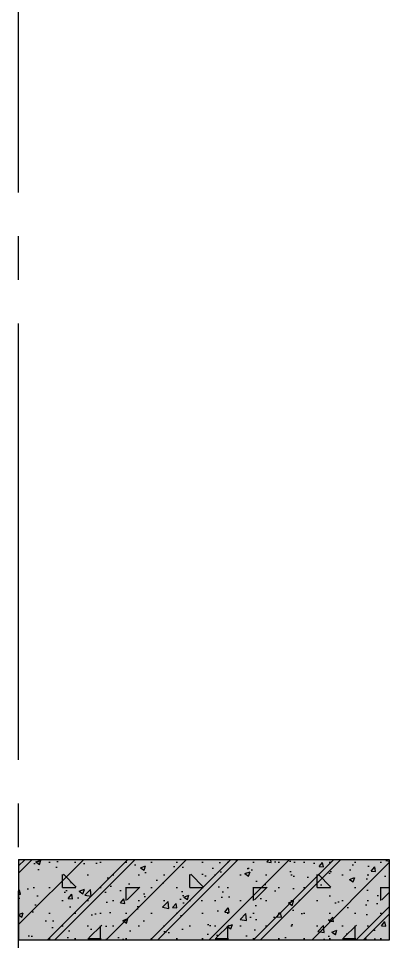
# Model space of a CAD drawing. Header units: millimetres. Extents: x 379264 to 1158416, y -283062 to 356890.
# Drawn here: x 416711 to 419261, y 218980 to 225323 of the extents above; entities that cross this region are included whole.
import ezdxf
from ezdxf.enums import TextEntityAlignment as Align

# ---------------------------------------------------------------- set-up
doc = ezdxf.new("R2010")
doc.units = ezdxf.units.MM
doc.linetypes.add('MB_Luoi truc$0$Center101', pattern=[13, 10, -1, 1, -1])
for name, color, linetype in [('mb_cot ham 2$0$Concrete Hatch', 218, 'Continuous'), ('mb_cot ham 2$0$Concrete Line', 6, 'Continuous'), ('mb_cot ham 2$0$Concrete Solid', 216, 'Continuous'), ('MB_Luoi truc$0$Grid', 34, 'Continuous'), ('MB_Luoi truc$0$Grid Line', 251, 'MB_Luoi truc$0$Center101')]:
    doc.layers.add(name, color=color, linetype=linetype)
doc.styles.add('MB_Luoi truc$0$Grid A-F$0$VNI-HelveCB', font='VHELVCB_0.TTF')

# ---------------------------------------------------------------- blocks, each defined once
blk = doc.blocks.new('*U1597')
at = {"layer": 'MB_Luoi truc$0$Grid Line'}
blk.add_line((0, 0), (0, 631), dxfattribs=at)
at = {"layer": 'MB_Luoi truc$0$Grid', "lineweight": -2, "style": 'MB_Luoi truc$0$Grid A-F$0$VNI-HelveCB'}
for tag, p in [('GRIDSUB', (0, 640)), ('GRID', (0, -9))]:
    blk.add_attdef(tag, text='', height=5, dxfattribs=at).set_placement(p, align=Align.MIDDLE)
blk = doc.blocks.new('*U1624')
at = {"layer": 'mb_cot ham 2$0$Concrete Hatch'}
h = blk.add_hatch(dxfattribs=at)
h.set_pattern_fill('CONCRETE', color=256, scale=50, style=0, pattern_type=2)
h.set_pattern_definition([(45, (1999.999999999913, -99.99999999999983), (-176.7766952966369, 176.7766952966369), []), (45, (1999.999999999913, -49.99999999999983), (-353.5533905932737, 353.5533905932738), []), (49.99999999999999, (1999.999999999913, -99.99999999999983), (358.6300913003767, -31.37606749129755), [37.5, -412.5]), (355, (1999.999999999913, -99.99999999999983), (-69.3756668065, 376.0960668500059), [30, -330]), (100.4514, (2029.885839999913, -102.6146699999998), (289.2546908570108, 344.7197710304768), [31.870095, -350.571056]), (46.18420000000001, (1999.999999999913, 1.70530256582424e-13), (533.6205243128222, -82.75950716450905), [56.25, -618.75]), (96.6356, (2044.468372499913, -6.896653499999843), (467.3313527743517, 487.0589354502209), [47.805144, -525.8565]), (351.1842, (1999.999999999913, 1.70530256582424e-13), (467.3309725668136, 487.0593004626623), [45, -495]), (21, (2049.999999999913, -24.99999999999983), (298.4535260592309, -201.3094453326694), [37.5, -412.5]), (326.0000000000001, (2049.999999999913, -24.99999999999983), (121.6576659607909, 362.5750225234265), [30, -330]), (71.4514, (2074.871116499913, -41.77580299999983), (420.111314290745, 161.2652483549762), [31.870095, -350.571056]), (37.50000000000001, (1999.999999999913, -99.99999999999983), (6.079927658645334, 166.4469269156558), [0, -326, 0, -335, 0, -331.25]), (7.499999999999999, (1999.999999999913, -99.99999999999983), (131.5347687210743, 197.2058559411801), [0, -191, 0, -318.5, 0, -126.25]), (327.5, (1888.499999999913, -99.99999999999983), (266.9112180862045, -11.2774358671899), [0, -125, 0, -390, 0, -517.5]), (317.5, (1838.499999999913, -99.99999999999983), (291.5930846711931, 50.05249116615882), [0, -162.5, 0, -259, 0, -367.5]), (0, (2174.999999999913, 75.00000000000017), (0, 875), [87.5, -787.5]), (0, (2437.499999999913, 250.0000000000001), (0, 875), [87.5, -787.5]), (0, (2262.499999999913, 600.0000000000001), (0, 875), [87.5, -350, 87.5, -350]), (90, (2174.999999999913, 75.00000000000017), (-875, 5.35782974626967e-14), [87.5, -787.5]), (90, (2262.499999999913, 600.0000000000001), (-875, 5.35782974626967e-14), [87.5, -787.5]), (90, (2524.999999999913, 250.0000000000001), (-875, 5.35782974626967e-14), [87.5, -787.5]), (90, (2699.999999999913, 512.5000000000001), (-875, 5.35782974626967e-14), [87.5, -787.5]), (135, (2262.499999999913, 75.00000000000017), (-875.016357447105, 8.881784197001252e-14), [123.76, -1113.7]), (135, (2349.999999999913, 600.0000000000001), (-875.016357447105, 8.881784197001252e-14), [123.76, -1113.7]), (45, (2437.499999999913, 250.0000000000001), (8.881784197001252e-14, 875.016357447105), [123.76, -247.485, 123.76, -742.455]), (0, (1824.999999999913, -99.99999999999983), (87.5, 87.5), [-175, 0])])
h.paths.add_polyline_path([(-250.0000000000871, 250), (-250.0000000000871, -299.9999999999998), (2300, -299.9999999999999), (2300, 250)])
at = {"layer": 'mb_cot ham 2$0$Concrete Solid'}
blk.add_hatch(color=256, dxfattribs=at).paths.add_polyline_path([(-250.0000000000871, 250), (-250.0000000000871, -299.9999999999998), (2300, -299.9999999999999), (2300, 250)])
at = {"layer": 'mb_cot ham 2$0$Concrete Line'}
blk.add_lwpolyline([(-250.0000000000871, 250), (-250.0000000000871, -299.9999999999998), (2300, -299.9999999999999), (2300, 250)], close=True, dxfattribs=at)

msp = doc.modelspace()

# ---------------------------------------------------------------- block references
at = {"layer": 'mb_cot ham 2$0$Concrete Line'}
msp.add_blockref('*U1624', (416961.1062444114, 219292.4330646887), dxfattribs=at)
at = {"layer": 'MB_Luoi truc$0$Grid', "xscale": 300, "yscale": 300, "zscale": 300}
msp.add_blockref('*U1597', (416711.1062444114, 75928.27121751511), dxfattribs=at)

doc.saveas('drawing.dxf')
